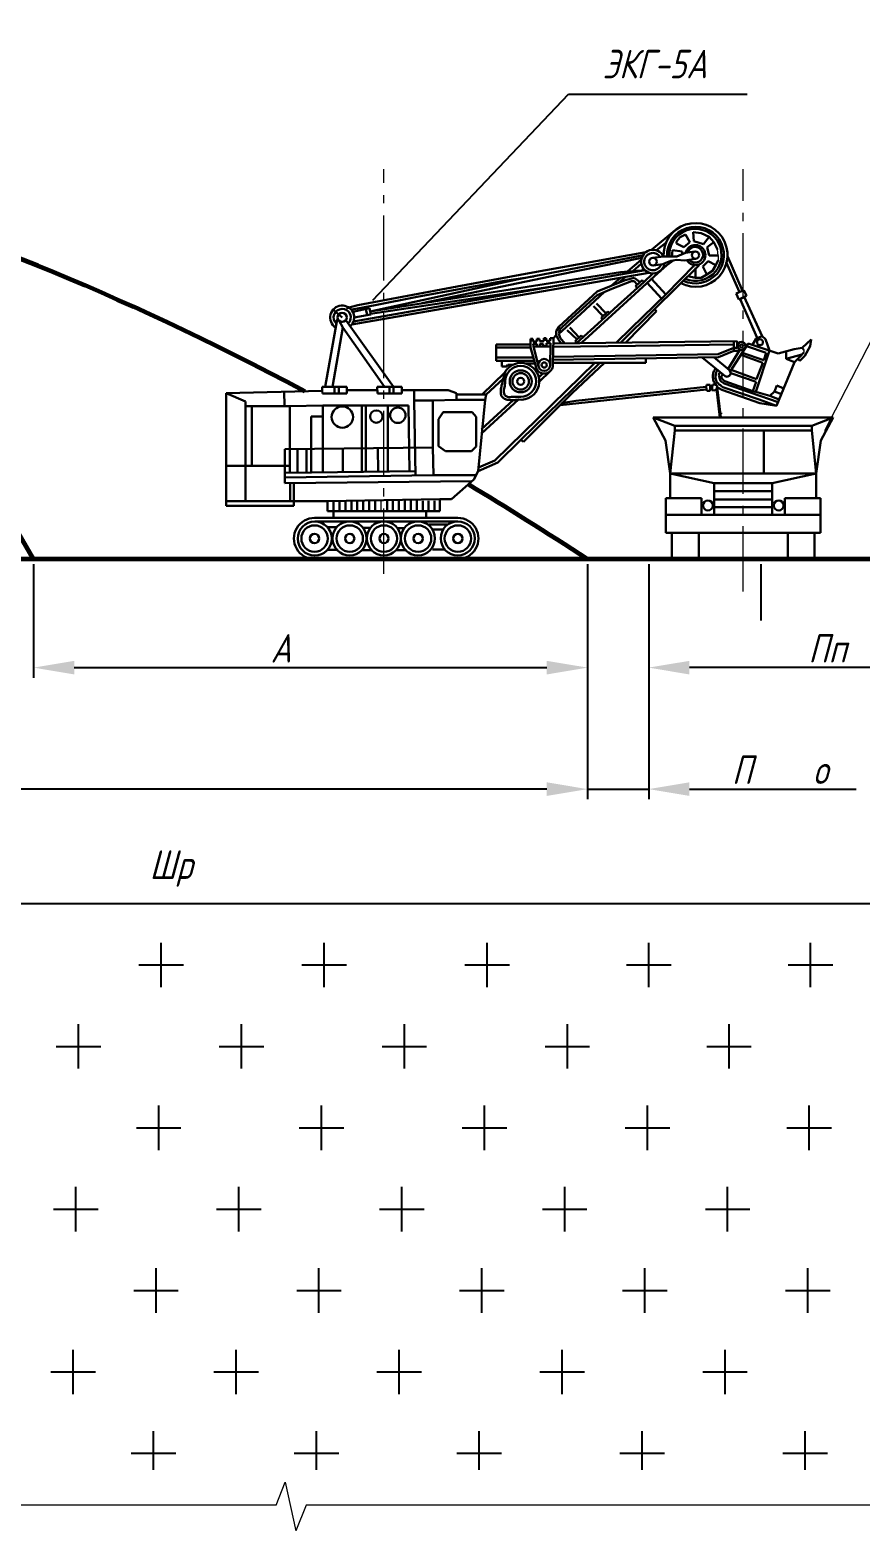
# Model space of a CAD drawing. Header units: millimetres. Extents: x 0 to 594, y 0 to 841.
# Drawn here: x 286.3 to 388.2, y 546.1 to 730.5 of the extents above; entities that cross this region are included whole.
import ezdxf

# ---------------------------------------------------------------- set-up
doc = ezdxf.new("R2010")
doc.units = ezdxf.units.MM
doc.linetypes.add('gost6', pattern=[12, 8, -1.5, 1, -1.5])
doc.styles.add('Такие дела', font='GOST_A.TTF', dxfattribs={"oblique": 15})
doc.dimstyles.new('ISO-25', dxfattribs={"dimtxt": 2.5, "dimasz": 2.5, "dimexe": 1.25, "dimexo": 0.625, "dimtad": 1, "dimtxsty": 'Standard', "dimcen": 2.5, "dimadec": 0, "dimazin": 0, "dimtfac": 1, "dimtmove": 0, "dimatfit": 3, "dimfxl": 1, "dimarcsym": 0})

msp = doc.modelspace()

# ---------------------------------------------------------------- linework, layer by layer
at = {"color": 0, "lineweight": 20}
for p, q in [((383.83, 681.29), (405.06, 722.61)), ((370.74, 702.77), (370.63, 703.52)), ((370.74, 702.77), (370.74, 702.19)), ((381.23, 691.17), (381.23, 690.84)), ((371.2, 683.36), (371.02, 683.36)), ((329.34, 671.43), (329.34, 672.65)), ((155.36, 665.47), (355.36, 665.47)), ((348.67, 665.47), (366.29, 665.47)), ((316.46, 549.24), (317.57, 552.06)), ((317.57, 552.06), (318.9, 546.07)), ((316.46, 549.24), (82.1, 549.24)), ((320.14, 549.24), (318.9, 546.07)), ((543.17, 549.24), (320.14, 549.24))]:
    msp.add_line(p, q, dxfattribs=at)
at = {"color": 0, "linetype": 'gost6', "lineweight": 20}
for p, q in [((329.69, 663.68), (329.69, 713.37)), ((373.79, 661.5), (373.79, 713.37))]:
    msp.add_line(p, q, dxfattribs=at)
at = {"color": 0, "lineweight": 60}
for p, q in [((286.69, 665.47), (260.15, 711)), ((463.76, 665.47), (155.57, 665.47))]:
    msp.add_line(p, q, dxfattribs=at)
at = {"color": 0, "lineweight": 30}
for p, q in [((362.52, 703.47), (365.46, 705.88)), ((365.61, 704.48), (366.05, 705.01)), ((365.61, 704.26), (365.61, 704.48)), ((366.05, 705.01), (366.7, 705.37)), ((367.23, 704.42), (366.52, 703.79)), ((366.71, 705.37), (367.23, 704.42)), ((367.65, 705.63), (367.75, 704.55)), ((367.65, 705.63), (368.64, 705.51)), ((367.75, 704.55), (368.94, 704.18)), ((368.64, 705.51), (369.61, 705.08)), ((368.94, 704.18), (369.61, 705.08)), ((369.61, 705.08), (370.2, 704.41)), ((346.22, 699.85), (361.55, 702.82)), ((347.52, 700.58), (361.85, 703.17)), ((362.71, 702.5), (364.03, 702.63)), ((364.29, 704.31), (363.15, 703.44)), ((364.03, 702.63), (364.74, 702.63)), ((364.74, 702.63), (365.65, 702.63)), ((365.03, 702.62), (365.12, 703.44)), ((365.12, 703.44), (366.31, 703.27)), ((366.52, 703.79), (365.61, 704.26)), ((365.65, 702.63), (366.7, 703.08)), ((366.31, 703.27), (366.31, 702.89)), ((366.7, 703.08), (367.87, 703.26)), ((370.2, 704.41), (369.36, 703.78)), ((369.36, 703.78), (369.62, 702.77)), ((369.62, 702.77), (370.74, 702.77)), ((370.63, 703.52), (370.2, 704.41)), ((373.72, 698.44), (371.86, 702.7)), ((325.95, 694.65), (361.74, 700.95)), ((328, 695.91), (358.72, 700.74)), ((351.08, 700.39), (361.34, 702.5)), ((358.72, 700.74), (361.74, 700.95)), ((359.62, 700.84), (361.26, 702.22)), ((360.23, 700.84), (361.26, 701.73)), ((363.93, 701.69), (362.77, 701.55)), ((364.4, 701.58), (362.88, 700.21)), ((362.92, 696.19), (368.37, 701.59)), ((364.31, 701.85), (363.93, 701.69)), ((364.29, 697.98), (367.8, 701.59)), ((364.92, 702.13), (364.31, 701.85)), ((365.28, 702.19), (364.4, 701.58)), ((365.64, 702.25), (364.92, 702.13)), ((366.58, 702.15), (365.64, 702.25)), ((367.94, 702.38), (366.58, 702.15)), ((367.95, 700.07), (367.95, 701.27)), ((368.82, 701.42), (369.5, 702.09)), ((369.33, 700.42), (368.82, 701.42)), ((370.03, 700.87), (369.33, 700.42)), ((369.5, 702.09), (370.42, 701.59)), ((370.42, 701.59), (370.03, 700.87)), ((370.74, 702.19), (370.42, 701.59)), ((371.7, 701.96), (373.32, 698.27)), ((325.75, 694.28), (362.23, 700.65)), ((326.51, 696.68), (338.69, 698.95)), ((328, 695.91), (346.22, 699.85)), ((328.05, 695.61), (351.45, 699.14)), ((333.77, 697.69), (344.48, 699.67)), ((334.39, 696.91), (351.08, 700.39)), ((338.69, 698.95), (347.52, 700.58)), ((344.48, 699.67), (348.1, 700.21)), ((362.88, 700.21), (354.35, 692.43)), ((359.32, 699.73), (355.86, 698.36)), ((357.59, 699.05), (358.75, 700.04)), ((357.65, 698.67), (360.09, 699.62)), ((358.41, 696.61), (361.6, 699.51)), ((358.46, 699.39), (359.33, 700.14)), ((360.42, 700.01), (359.32, 699.73)), ((360.09, 699.62), (360.42, 699.62)), ((361.13, 699.51), (360.42, 700.01)), ((360.42, 699.62), (360.79, 699.2)), ((361.39, 699.74), (360.57, 699)), ((360.57, 699), (360.78, 698.76)), ((361.6, 699.51), (361.39, 699.74)), ((361.6, 699.51), (362.71, 700.57)), ((363.76, 697.47), (362, 699.41)), ((364.29, 697.98), (362.54, 699.9)), ((367.95, 700.03), (366.98, 700.22)), ((368.64, 700.03), (367.95, 700.03)), ((369.33, 700.42), (368.64, 700.03)), ((328.6, 696.67), (333.77, 697.69)), ((355.86, 698.36), (351.19, 694.04)), ((352.3, 694.66), (355.85, 697.91)), ((353.81, 695.58), (356.75, 698.29)), ((355.85, 697.91), (357.65, 698.67)), ((360.05, 693.86), (364.29, 697.98)), ((373.89, 698.52), (372.93, 698.1)), ((372.93, 698.1), (373.25, 697.36)), ((373.25, 697.36), (373.41, 697.4)), ((373.93, 697.68), (373.41, 697.4)), ((373.41, 697.4), (375.52, 692.64)), ((374.19, 697.82), (373.89, 698.52)), ((373.93, 697.68), (374.19, 697.82)), ((376.11, 692.86), (373.93, 697.68)), ((324.57, 695.16), (323.48, 696.14)), ((325.11, 696.32), (326.51, 696.68)), ((325.8, 696.15), (328.6, 696.67)), ((327.93, 696.31), (325.86, 695.86)), ((326.04, 695.16), (328.07, 695.51)), ((327.64, 695.43), (327.47, 696.21)), ((328.07, 695.51), (327.93, 696.31)), ((351.15, 693.15), (353.81, 695.58)), ((355.41, 696.56), (356.58, 695.34)), ((356.94, 695.68), (355.77, 696.87)), ((357.17, 695.91), (356.34, 695.1)), ((356.42, 694.79), (358.41, 696.61)), ((357.42, 695.7), (357.17, 695.91)), ((362.92, 696.19), (358.74, 692.06)), ((359.34, 692.06), (363.17, 695.92)), ((363.17, 695.92), (362.92, 696.19)), ((322.5, 686.64), (323.96, 694.91)), ((323.4, 686.64), (324.65, 693.94)), ((324.22, 694.74), (324.65, 693.94)), ((324.65, 693.94), (329.77, 686.64)), ((330.88, 686.64), (325.02, 694.83)), ((351.19, 694.04), (350.82, 693.49)), ((350.82, 693.49), (350.82, 692.98)), ((351.15, 693.15), (351.3, 693.66)), ((351.3, 693.66), (352.3, 694.66)), ((352.18, 693.61), (353.4, 692.45)), ((352.51, 693.93), (353.67, 692.7)), ((353.35, 691.98), (356.42, 694.79)), ((356.34, 695.1), (356.53, 694.89)), ((358.21, 692.05), (360.05, 693.86)), ((343.49, 689.84), (343.49, 691.85)), ((343.49, 691.85), (347.67, 691.85)), ((347.67, 692.52), (347.67, 691.46)), ((347.67, 692.52), (347.99, 692.52)), ((347.99, 692.52), (347.99, 692.21)), ((347.99, 692.21), (348.46, 692.21)), ((348.03, 691.91), (348.45, 691.91)), ((348.07, 691.58), (348.03, 691.91)), ((350.15, 691.58), (348.07, 691.58)), ((348.07, 691.58), (348.68, 689.19)), ((348.45, 691.91), (348.45, 691.58)), ((348.45, 691.58), (348.85, 691.58)), ((348.46, 692.21), (348.46, 692.55)), ((348.46, 692.55), (348.81, 692.55)), ((348.81, 692.55), (348.81, 692.23)), ((348.81, 692.23), (349.32, 692.23)), ((348.85, 691.58), (348.85, 691.93)), ((348.85, 691.93), (349.26, 691.93)), ((349.26, 691.93), (349.26, 691.63)), ((349.26, 691.63), (349.65, 691.63)), ((349.32, 692.23), (349.32, 692.61)), ((349.32, 692.61), (349.62, 692.61)), ((349.62, 692.61), (349.62, 692.27)), ((349.62, 692.27), (350.11, 692.27)), ((349.65, 691.63), (349.65, 691.99)), ((349.65, 691.99), (350.15, 691.99)), ((350.15, 691.58), (350.08, 689.51)), ((350.11, 692.27), (350.11, 692.62)), ((350.11, 692.62), (350.51, 692.61)), ((350.15, 691.99), (350.15, 691.58)), ((350.51, 692.57), (350.42, 689.41)), ((360.58, 691.66), (350.48, 691.54)), ((350.51, 692.61), (350.82, 692.98)), ((350.51, 691.94), (373.06, 692.26)), ((350.82, 692.98), (351.08, 692.48)), ((351.08, 692.48), (351.46, 691.95)), ((351.34, 692.67), (351.15, 693.15)), ((351.89, 691.95), (351.34, 692.67)), ((353.92, 692.94), (353.18, 692.23)), ((353.18, 692.23), (353.38, 692.01)), ((354.35, 692.43), (353.86, 691.98)), ((354.14, 692.71), (353.92, 692.94)), ((372.64, 691.83), (360.58, 691.66)), ((374.4, 691.97), (372.2, 688.52)), ((372.64, 691.41), (372.64, 692.26)), ((373.06, 692.26), (373.06, 691.41)), ((374.19, 691.64), (376.62, 690.8)), ((374.4, 691.97), (378.1, 690.73)), ((374.95, 691.79), (375.38, 692.58)), ((375.38, 692.58), (376.11, 692.86)), ((376.11, 692.86), (376.51, 692.5)), ((376.51, 692.5), (377.04, 691.09)), ((381.04, 691.42), (382.14, 692.46)), ((382, 691.64), (381.37, 690.43)), ((382.14, 692.46), (382, 691.64)), ((347.67, 691.46), (343.49, 691.46)), ((348.03, 690.24), (343.49, 690.24)), ((343.49, 690.24), (343.49, 689.84)), ((343.49, 689.84), (348.14, 689.84)), ((344.18, 689.84), (344.18, 689.15)), ((347.67, 691.46), (348.39, 689.02)), ((370.77, 690.28), (350.44, 689.94)), ((350.46, 690.32), (370.7, 690.64)), ((361.84, 689.59), (361.84, 690.13)), ((368.77, 690.24), (371.58, 687.96)), ((370.19, 690.27), (372.11, 688.7)), ((372.64, 691.41), (370.7, 690.64)), ((370.77, 690.28), (372.64, 691.06)), ((373.37, 691.17), (371.95, 688.83)), ((373.06, 691.41), (372.64, 691.41)), ((372.64, 691.06), (372.64, 691.41)), ((372.64, 691.06), (373.26, 691.06)), ((373.26, 691.06), (373.37, 691.17)), ((376.22, 689.57), (373.51, 690.58)), ((376.33, 689.91), (373.65, 690.8)), ((375.34, 686.01), (377.04, 691.09)), ((376.62, 690.8), (376.33, 689.91)), ((380.09, 689.68), (377.9, 684.3)), ((378.1, 690.73), (380.05, 691.28)), ((379.07, 691.01), (379.07, 690.09)), ((379.07, 690.09), (381, 690.61)), ((379.07, 690.09), (380.09, 689.68)), ((380.05, 691.28), (381.04, 691.42)), ((380.78, 690.38), (380.09, 689.68)), ((380.75, 689.84), (380.49, 690.09)), ((381.37, 690.43), (380.75, 689.84)), ((381.23, 690.84), (380.78, 690.38)), ((381.04, 691.42), (381.23, 691.17)), ((341.74, 685.7), (344.55, 688.41)), ((343.32, 677.57), (355.59, 689.6)), ((344.18, 689.15), (344.8, 689.15)), ((344.8, 689.15), (344.92, 689.34)), ((344.92, 689.34), (345.5, 689.34)), ((346.51, 680.13), (356.19, 689.6)), ((348.24, 689.52), (346.99, 689.52)), ((348.78, 687.31), (350.09, 688.55)), ((348.78, 687.88), (349.19, 688.27)), ((350.43, 689.59), (352.97, 689.59)), ((352.79, 685.85), (356.76, 689.59)), ((352.97, 689.59), (361.84, 689.59)), ((371.84, 687.85), (371.58, 687.96)), ((372.17, 688.01), (371.84, 687.85)), ((372.11, 688.7), (372.29, 688.33)), ((372.29, 688.33), (372.17, 688.01)), ((372.29, 688.33), (375.38, 687.25)), ((375.43, 687.58), (372.32, 688.71)), ((376.22, 689.57), (375.43, 687.58)), ((310.32, 685.87), (322.11, 686.13)), ((317.5, 684.35), (317.46, 686.02)), ((322.11, 686.13), (322.11, 686.64)), ((322.11, 686.64), (325.15, 686.64)), ((322.14, 685.81), (322.11, 686.13)), ((323.63, 686.64), (323.63, 685.81)), ((324.14, 686.64), (324.14, 685.81)), ((325.15, 686.64), (325.15, 685.81)), ((325.15, 686.23), (328.87, 686.23)), ((328.85, 686.64), (331.89, 686.64)), ((328.89, 685.81), (328.85, 686.64)), ((330.37, 686.64), (330.37, 685.81)), ((330.88, 686.64), (330.88, 685.81)), ((331.89, 686.64), (331.89, 685.81)), ((331.89, 686.23), (335.62, 686.23)), ((333.41, 684.97), (333.41, 686.23)), ((335.62, 686.23), (337.56, 686.23)), ((337.56, 686.23), (338.59, 685.87)), ((342.23, 685.7), (344.35, 687.61)), ((369.29, 686.3), (351.34, 684.4)), ((353.25, 684.93), (369.26, 686.65)), ((369.3, 686.88), (369.26, 686.65)), ((369.26, 686.65), (369.31, 686.15)), ((369.72, 686.88), (369.3, 686.88)), ((369.31, 686.15), (369.72, 686.15)), ((369.72, 686.15), (369.72, 686.88)), ((369.72, 686.68), (369.99, 686.68)), ((369.99, 686.42), (369.72, 686.42)), ((369.98, 686.24), (369.99, 686.42)), ((370.2, 686.17), (369.98, 686.24)), ((369.99, 686.68), (370.08, 686.92)), ((369.99, 686.68), (369.99, 686.42)), ((370.08, 686.92), (370.33, 686.92)), ((370.46, 686.27), (370.2, 686.17)), ((370.33, 686.92), (370.6, 686.76)), ((370.6, 686.58), (370.46, 686.27)), ((370.92, 682.87), (370.53, 686.42)), ((370.6, 686.76), (370.6, 686.58)), ((371.18, 686.28), (370.6, 686.58)), ((370.6, 686.58), (371.06, 682.87)), ((375.85, 684.64), (371.18, 686.28)), ((375.76, 685.08), (371.3, 686.61)), ((378.08, 684.76), (371.44, 687.03)), ((374.98, 686.11), (371.54, 687.33)), ((375.38, 687.25), (374.98, 686.11)), ((374.98, 686.11), (375.34, 686.01)), ((377.05, 685.53), (375.34, 686.01)), ((377.64, 686.08), (377.05, 685.53)), ((377.92, 686.78), (377.64, 686.08)), ((377.64, 686.08), (378.48, 685.74)), ((378.77, 686.44), (377.92, 686.78)), ((310.32, 672.58), (310.32, 685.87)), ((312.71, 684.82), (310.32, 685.87)), ((312.71, 672.58), (312.71, 684.82)), ((313.48, 684.26), (312.71, 684.26)), ((313.48, 676.92), (313.48, 684.26)), ((313.48, 684.26), (318.13, 684.26)), ((318.13, 676.09), (318.13, 684.35)), ((322.19, 684.35), (318.13, 684.26)), ((325.15, 685.81), (322.14, 685.81)), ((322.19, 682.98), (322.19, 684.35)), ((322.19, 684.35), (332.73, 684.35)), ((326.99, 676.23), (326.99, 684.35)), ((327.48, 676.23), (327.46, 684.35)), ((331.89, 685.81), (328.89, 685.81)), ((330.16, 676.25), (330.16, 684.35)), ((332.73, 684.35), (332.82, 676.25)), ((335.71, 684.97), (333.41, 684.97)), ((333.41, 684.97), (333.55, 675.74)), ((335.71, 684.97), (338.59, 685.03)), ((335.71, 679.19), (335.71, 684.97)), ((338.59, 685.87), (338.59, 685.03)), ((342.23, 685.7), (338.59, 685.7)), ((338.59, 685.03), (342.11, 685.03)), ((342.11, 685.03), (341.28, 676.29)), ((341.69, 680.92), (346.21, 685.07)), ((341.69, 681.42), (345.55, 685)), ((342.23, 685.7), (341.74, 685.7)), ((342.11, 685.03), (342.23, 685.7)), ((350.21, 683.26), (352.79, 685.85)), ((351.5, 684.64), (353.25, 684.93)), ((377.9, 684.3), (375.76, 685.08)), ((377.9, 684.3), (375.85, 684.64)), ((377.05, 685.53), (378.21, 685.06)), ((320.75, 679.01), (320.75, 682.98)), ((320.75, 682.98), (322.19, 682.98)), ((322.19, 682.98), (322.19, 676.14)), ((336.39, 682.65), (336.97, 683.54)), ((336.39, 679.36), (336.39, 682.65)), ((336.97, 683.54), (340.53, 683.54)), ((341, 682.96), (340.53, 683.54)), ((341, 682.96), (341, 679.32)), ((346.81, 679.87), (350.21, 683.26)), ((362.75, 682.87), (365.39, 681.84)), ((362.75, 682.87), (384.84, 682.87)), ((362.75, 682.87), (364.26, 680.04)), ((384.84, 682.87), (382.2, 681.84)), ((384.84, 682.87), (383.33, 680.04)), ((364.84, 675.98), (365.39, 681.29)), ((365.39, 681.29), (365.39, 681.84)), ((365.39, 681.84), (382.2, 681.84)), ((365.39, 681.29), (382.2, 681.29)), ((376.31, 675.98), (376.31, 681.29)), ((382.2, 681.84), (382.2, 681.29)), ((382.75, 675.98), (382.2, 681.29)), ((317.53, 678.98), (335.71, 679.19)), ((317.53, 675.49), (317.53, 678.98)), ((319.07, 676.1), (319.07, 679)), ((320.19, 676.11), (320.19, 679.01)), ((320.75, 679.01), (320.75, 676.12)), ((324.67, 676.18), (324.64, 679.06)), ((328.97, 676.25), (328.94, 679.11)), ((335.71, 679.19), (335.76, 675.78)), ((337.24, 678.74), (336.39, 679.36)), ((337.24, 678.74), (340.46, 678.74)), ((341, 679.32), (340.46, 678.74)), ((343.67, 677.33), (346.51, 680.13)), ((346.51, 680.13), (346.81, 679.87)), ((364.26, 680.04), (364.84, 675.98)), ((383.33, 680.04), (382.75, 675.98)), ((310.32, 676.92), (318.13, 676.92)), ((341.28, 676.29), (343.67, 677.33)), ((341.32, 676.72), (343.32, 677.57)), ((335.72, 675.78), (317.53, 675.49)), ((317.53, 675.49), (317.53, 674.8)), ((317.53, 674.8), (340.44, 675.03)), ((333.55, 676.26), (317.62, 676.09)), ((341, 675.78), (335.72, 675.78)), ((340.71, 675.27), (337.99, 672.83)), ((341.28, 676.29), (340.71, 675.27)), ((364.84, 672.94), (364.84, 675.98)), ((364.84, 675.98), (382.75, 675.98)), ((370.23, 674.82), (364.84, 675.98)), ((377.36, 674.82), (382.75, 675.98)), ((382.75, 672.94), (382.75, 675.98)), ((318.2, 672.58), (318.2, 674.81)), ((318.64, 672.58), (318.64, 674.82)), ((370.23, 670.9), (370.23, 674.82)), ((370.23, 674.82), (373.79, 674.82)), ((370.23, 673.8), (377.36, 673.8)), ((377.36, 674.82), (373.79, 674.82)), ((377.36, 670.9), (377.36, 674.82)), ((322.78, 672.58), (310.32, 672.58)), ((310.32, 672.58), (310.32, 672.02)), ((310.32, 672.02), (318.64, 672.02)), ((318.64, 672.02), (318.64, 672.58)), ((322.78, 672.58), (336.55, 672.83)), ((322.78, 671.38), (322.78, 672.58)), ((323.5, 671.38), (322.78, 671.38)), ((323.5, 671.4), (323.5, 672.62)), ((323.5, 670.54), (323.5, 671.38)), ((323.5, 671.38), (334.86, 671.38)), ((324.24, 671.4), (324.24, 672.62)), ((324.96, 671.4), (324.96, 672.62)), ((325.7, 671.4), (325.7, 672.62)), ((326.42, 671.4), (326.42, 672.62)), ((327.16, 671.4), (327.16, 672.62)), ((327.88, 671.4), (327.88, 672.62)), ((328.62, 671.4), (328.62, 672.62)), ((330.08, 671.43), (330.08, 672.65)), ((330.8, 671.43), (330.8, 672.65)), ((331.54, 671.43), (331.54, 672.65)), ((332.26, 671.43), (332.26, 672.65)), ((333, 671.43), (333, 672.65)), ((333.72, 671.43), (333.72, 672.65)), ((334.45, 671.43), (334.45, 672.65)), ((334.45, 671.43), (334.45, 672.65)), ((334.84, 671.38), (336.55, 671.38)), ((334.86, 671.38), (334.86, 670.56)), ((335.18, 671.43), (335.18, 672.65)), ((335.91, 671.43), (335.91, 672.65)), ((336.55, 672.83), (336.55, 671.52)), ((336.55, 672.83), (337.99, 672.83)), ((336.55, 671.38), (336.55, 671.53)), ((364.29, 672.94), (368.66, 672.94)), ((364.29, 670.9), (364.29, 672.94)), ((368.66, 672.94), (368.66, 670.9)), ((370.23, 672.78), (377.36, 672.78)), ((370.23, 671.84), (377.36, 671.84)), ((383.3, 672.94), (378.92, 672.94)), ((378.92, 672.94), (378.92, 670.9)), ((383.3, 670.9), (383.3, 672.94)), ((338.77, 670.53), (321.17, 670.53)), ((321.2, 670.08), (338.75, 670.11)), ((323.94, 669.4), (322.75, 669.4)), ((335.2, 669.72), (337.43, 669.72)), ((364.29, 668.7), (364.29, 670.9)), ((364.29, 670.9), (383.3, 670.9)), ((383.3, 668.7), (383.3, 670.9)), ((327.14, 669.32), (328.02, 669.32)), ((331.38, 669.29), (332.18, 669.29)), ((335.7, 669.11), (336.92, 669.11)), ((364.29, 668.7), (383.3, 668.7)), ((365.03, 665.47), (365.03, 668.7)), ((368.33, 668.7), (368.33, 665.47)), ((378.15, 668.7), (381.45, 668.7)), ((379.26, 668.7), (379.26, 665.47)), ((379.6, 668.7), (381.45, 668.7)), ((382.56, 665.47), (382.56, 668.7)), ((324.06, 666.61), (322.77, 666.61)), ((326.98, 666.56), (328.27, 666.56)), ((331.32, 666.57), (332.46, 666.57)), ((335.66, 666.66), (337.25, 666.66)), ((371.63, 665.47), (374.63, 665.47)), ((387.58, 665.47), (384.58, 665.47))]:
    msp.add_line(p, q, dxfattribs=at)
at = {"color": 0}
for p, q in [((286.69, 664.85), (286.69, 650.89)), ((354.69, 664.85), (354.69, 650.89)), ((354.69, 664.85), (354.69, 635.96)), ((354.69, 664.85), (354.69, 635.96)), ((362.19, 664.85), (362.19, 635.96)), ((362.19, 659.15), (362.19, 650.89)), ((291.69, 652.14), (349.69, 652.14)), ((412.19, 652.14), (367.19, 652.14)), ((349.69, 637.21), (160.57, 637.21)), ((349.69, 637.21), (344.69, 637.21)), ((354.69, 637.21), (362.19, 637.21)), ((367.19, 637.21), (387.67, 637.21)), ((160.57, 623.15), (458.76, 623.15)), ((302.37, 612.87), (302.37, 618.34)), ((322.37, 612.87), (322.37, 618.34)), ((342.37, 612.87), (342.37, 618.34)), ((362.21, 612.87), (362.21, 618.34)), ((382.05, 612.87), (382.05, 618.34)), ((299.63, 615.61), (305.11, 615.61)), ((319.63, 615.61), (325.11, 615.61)), ((339.63, 615.61), (345.11, 615.61)), ((359.47, 615.61), (364.94, 615.61)), ((379.31, 615.61), (384.78, 615.61)), ((292.21, 602.87), (292.21, 608.34)), ((312.21, 602.87), (312.21, 608.34)), ((332.21, 602.87), (332.21, 608.34)), ((352.21, 602.87), (352.21, 608.34)), ((372.05, 602.87), (372.05, 608.34)), ((289.47, 605.61), (294.94, 605.61)), ((309.47, 605.61), (314.94, 605.61)), ((329.47, 605.61), (334.94, 605.61)), ((349.47, 605.61), (354.94, 605.61)), ((369.31, 605.61), (374.78, 605.61)), ((302.05, 592.87), (302.05, 598.34)), ((322.05, 592.87), (322.05, 598.34)), ((342.05, 592.87), (342.05, 598.34)), ((362.05, 592.87), (362.05, 598.34)), ((381.88, 592.87), (381.88, 598.34)), ((299.31, 595.61), (304.78, 595.61)), ((319.31, 595.61), (324.78, 595.61)), ((339.31, 595.61), (344.78, 595.61)), ((359.31, 595.61), (364.78, 595.61)), ((379.15, 595.61), (384.62, 595.61)), ((291.88, 582.87), (291.88, 588.34)), ((311.88, 582.87), (311.88, 588.34)), ((331.88, 582.87), (331.88, 588.34)), ((351.88, 582.87), (351.88, 588.34)), ((371.88, 582.87), (371.88, 588.34)), ((289.15, 585.61), (294.62, 585.61)), ((309.15, 585.61), (314.62, 585.61)), ((329.15, 585.61), (334.62, 585.61)), ((349.15, 585.61), (354.62, 585.61)), ((369.15, 585.61), (374.62, 585.61)), ((301.72, 572.87), (301.72, 578.34)), ((321.72, 572.87), (321.72, 578.34)), ((341.72, 572.87), (341.72, 578.34)), ((361.72, 572.87), (361.72, 578.34)), ((381.72, 572.87), (381.72, 578.34)), ((298.99, 575.61), (304.46, 575.61)), ((318.99, 575.61), (324.46, 575.61)), ((338.99, 575.61), (344.46, 575.61)), ((358.99, 575.61), (364.46, 575.61)), ((378.99, 575.61), (384.46, 575.61)), ((291.56, 562.87), (291.56, 568.34)), ((311.56, 562.87), (311.56, 568.34)), ((331.56, 562.87), (331.56, 568.34)), ((351.56, 562.87), (351.56, 568.34)), ((371.56, 562.87), (371.56, 568.34)), ((288.83, 565.61), (294.3, 565.61)), ((308.83, 565.61), (314.3, 565.61)), ((328.83, 565.61), (334.3, 565.61)), ((348.83, 565.61), (354.3, 565.61)), ((368.83, 565.61), (374.3, 565.61)), ((301.4, 553.57), (301.4, 558.34)), ((321.4, 553.57), (321.4, 558.34)), ((341.4, 553.57), (341.4, 558.34)), ((361.4, 553.57), (361.4, 558.34)), ((381.4, 553.57), (381.4, 558.34)), ((298.66, 555.61), (304.14, 555.61)), ((318.66, 555.61), (324.14, 555.61)), ((338.66, 555.61), (344.14, 555.61)), ((358.66, 555.61), (364.14, 555.61)), ((378.66, 555.61), (384.14, 555.61))]:
    msp.add_line(p, q, dxfattribs=at)
msp.add_line((375.94, 664.85), (375.94, 657.94))
at = {"color": 0, "lineweight": 30}
for centre, radius in [((367.94, 702.82), 0.439), ((362.71, 702.02), 0.476), ((324.57, 695.16), 0.559), ((373.59, 691.65), 0.494), ((373.58, 691.65), 0.205), ((375.86, 692.11), 0.362), ((349.37, 689.32), 0.738), ((346.48, 687.31), 1.35), ((346.48, 687.31), 1.01), ((349.37, 689.32), 0.325), ((346.48, 687.31), 0.437), ((324.59, 682.92), 1.31), ((328.76, 682.98), 0.76), ((331.4, 683.14), 0.943), ((369.46, 672.06), 0.606), ((378.15, 672.06), 0.606), ((321.2, 667.99), 2.09), ((321.18, 668), 1.62), ((325.48, 668.02), 2.09), ((325.5, 668), 1.62), ((329.68, 668.02), 2.09), ((329.7, 668), 1.62), ((333.87, 668.02), 2.09), ((333.89, 668), 1.62), ((338.75, 668.02), 2.09), ((338.77, 668), 1.62), ((321.18, 668), 0.566), ((325.5, 668), 0.566), ((329.7, 668), 0.566), ((333.89, 668), 0.566), ((338.77, 668), 0.566)]:
    msp.add_circle(centre, radius, dxfattribs=at)
for centre, radius, start, end in [((367.94, 702.84), 3.92, 242.4565, 183.1552), ((367.94, 702.82), 3.49, 244.431, 183.1652), ((367.93, 702.85), 3.2, 246.726, 183.8772), ((362.71, 702.02), 1.45, 24.8248, 350.5696), ((362.71, 702.02), 1.06, 32.17, 340.6239), ((367.93, 702.83), 1.23, 210.6601, 168.1787), ((367.91, 702.86), 0.962, 219.6979, 164.5503), ((324.57, 695.16), 1.47, 312.3331, 237.3498), ((324.57, 695.16), 1.05, 315.0794, 227.2301), ((346.51, 687.31), 2.26, 262.3115, 152.0572), ((346.48, 687.31), 1.9, 270, 180), ((349.37, 689.32), 1.06, 183.5637, 4.8813), ((321.18, 668), 2.53, 89.6049, 270), ((338.77, 668), 2.53, 269.6049, 90)]:
    msp.add_arc(centre, radius, start, end, dxfattribs=at)
at = {"color": 0, "lineweight": 60}
msp.add_open_spline([(319.97, 686.08), (273.15, 711.07), (218.82, 720.25), (166.68, 730.43), (144.88, 730.47)], degree=3, knots=[57.541264, 57.541264, 57.541264, 57.541264, 128.110485, 174.051979, 174.051979, 174.051979, 174.051979], dxfattribs=at)
at = {"color": 0, "lineweight": 30}
for points in [[(344.35, 687.61), (344.55, 688.41)], [(370.6, 686.76), (370.26, 687.15), (370.09, 687.64), (370.09, 688.2), (370.26, 688.69), (370.43, 688.89)], [(371.3, 686.61), (370.71, 687.07), (370.42, 687.57), (370.42, 688.12), (370.53, 688.51), (370.67, 688.69)], [(371.44, 687.03), (371.02, 687.38), (370.84, 687.89), (370.84, 688.25), (370.99, 688.44)], [(371.54, 687.33), (371.22, 687.62), (371.14, 687.96), (371.31, 688.17)], [(344.35, 687.61), (344.14, 686.8), (344.05, 686.26), (344.05, 685.88), (344.14, 685.47), (344.37, 685.26), (344.6, 685.1), (345.02, 685.04), (345.55, 685), (346.21, 685.07)], [(346.48, 685.41), (345.52, 685.41), (344.85, 685.41), (344.54, 685.61), (344.4, 686.05), (344.49, 686.55), (344.58, 687.31)]]:
    msp.add_spline(points, degree=3, dxfattribs=at)
at = {"color": 0, "lineweight": 60}
msp.add_open_spline([(354.69, 665.47), (349.66, 668.74), (344.78, 671.79), (340.03, 674.66)], degree=3, dxfattribs=at)
at = {"color": 0}
for points in [[(291.69, 652.97), (291.69, 651.3), (286.69, 652.14)], [(349.69, 652.97), (349.69, 651.3), (354.69, 652.14)], [(367.19, 652.97), (367.19, 651.3), (362.19, 652.14)], [(349.69, 638.05), (349.69, 636.38), (354.69, 637.21)], [(349.69, 638.05), (349.69, 636.38), (354.69, 637.21)], [(367.19, 638.05), (367.19, 636.38), (362.19, 637.21)]]:
    msp.add_solid(points, dxfattribs=at)

# ---------------------------------------------------------------- texts
at = {"color": 0, "style": 'Такие дела', "oblique": 15}
for s, p in [('ЭКГ-5А', (356.53, 724.54)), ('А', (315.78, 652.76)), ('Пп', (381.79, 652.76)), ('П', (372.4, 637.84)), ('о', (382.36, 637.84)), ('Шр', (300.93, 626.17))]:
    msp.add_text(s, height=3.5, dxfattribs=at).set_placement(p)

# ---------------------------------------------------------------- leaders
at = {"color": 0, "lineweight": 20}
msp.add_leader([(328.32, 697.27), (352.34, 722.61), (374.3, 722.61)], dimstyle='ISO-25', override={"dimgap": 0.625, "dimtad": 0, "dimtxsty": 'Такие дела', "dimldrblk": 'None'}, dxfattribs=at)

doc.saveas('drawing.dxf')
